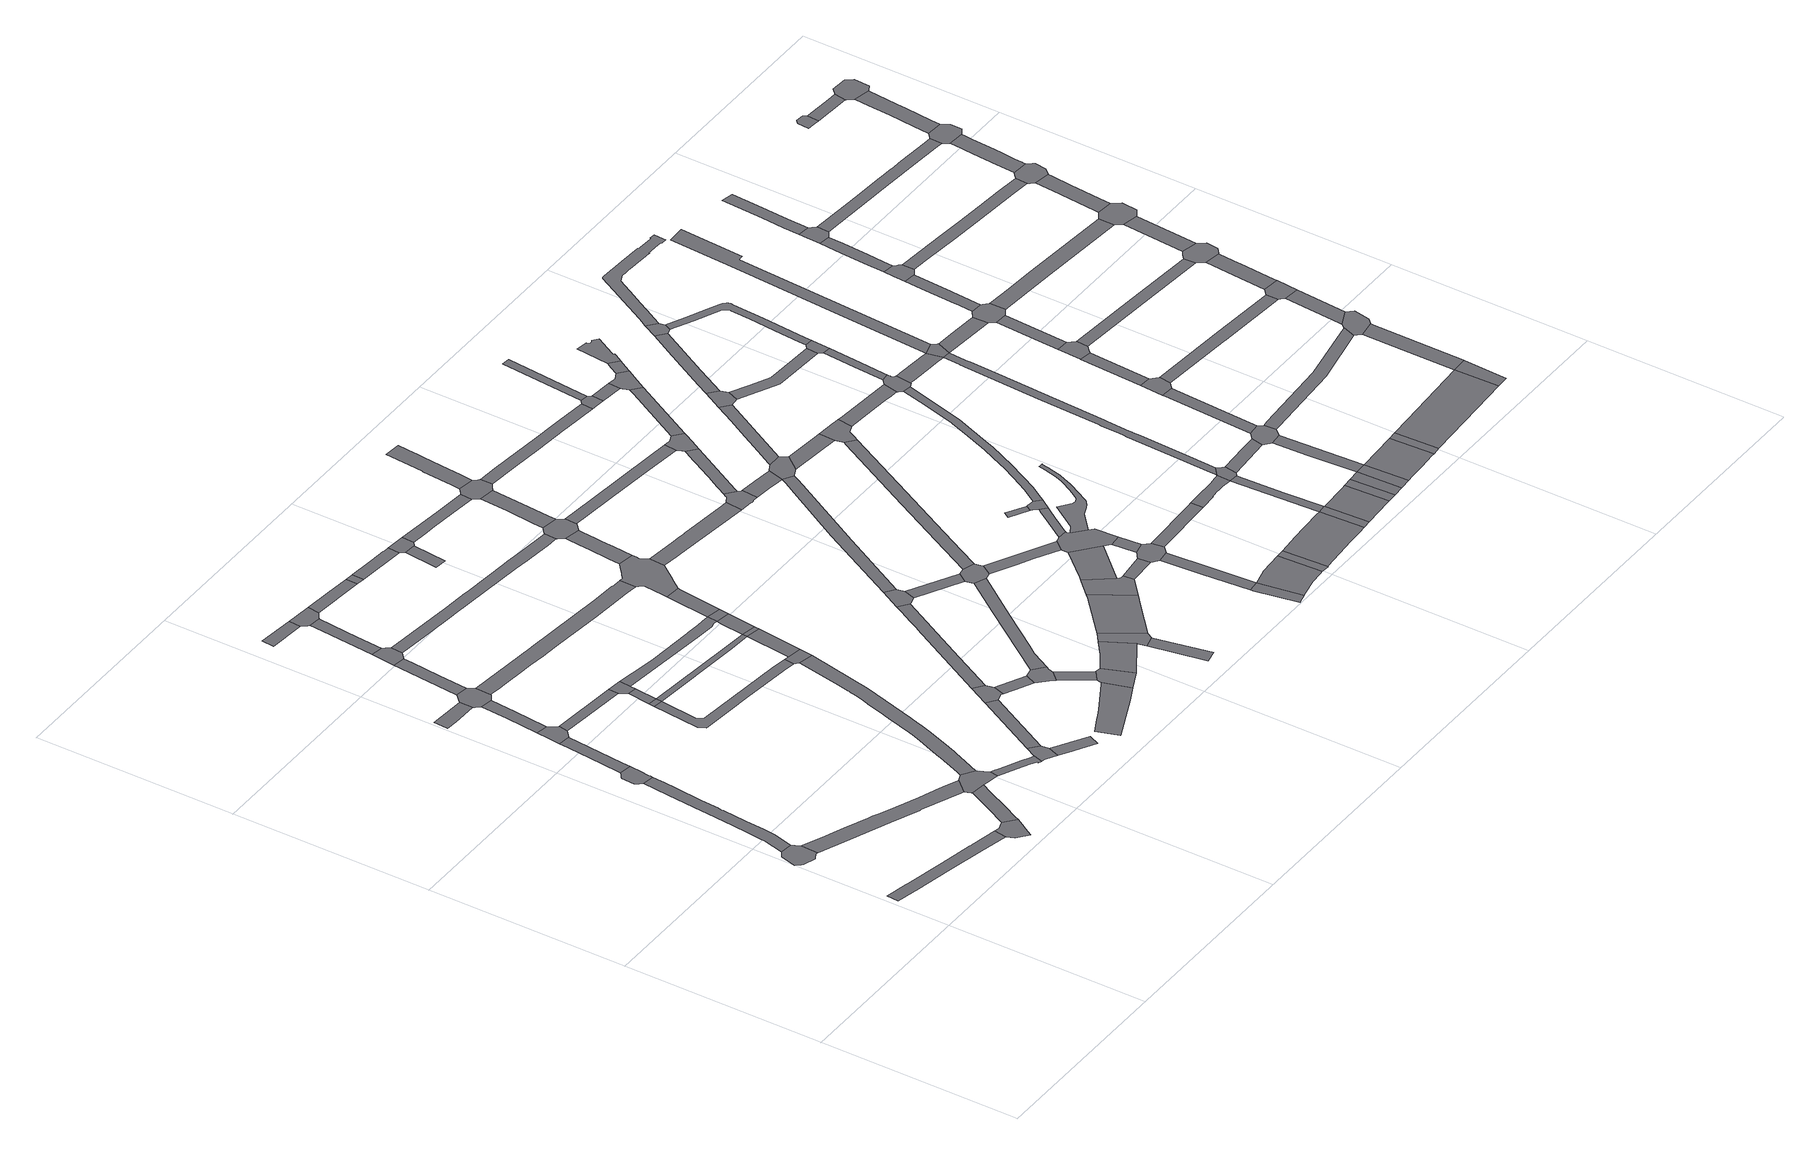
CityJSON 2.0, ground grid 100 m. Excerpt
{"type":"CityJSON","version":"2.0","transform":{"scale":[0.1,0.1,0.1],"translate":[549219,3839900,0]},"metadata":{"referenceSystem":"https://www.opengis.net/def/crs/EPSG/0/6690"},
"CityObjects":{
"road1":{"type":"Road","geometry":[{"type":"MultiSurface","lod":"1","boundaries":[[[0,1,2,3,4,5,6,7,8,9,10,11,12,13]]]}]},
"road2":{"type":"Road","attributes":{"RoadStructureAttribute.sectionType":"1"},"geometry":[{"type":"MultiSurface","lod":"1","boundaries":[[[14,15,16,17,18,19,20,21,22,23,24,25,26]]]}]},
"road3":{"type":"Road","attributes":{"RoadStructureAttribute.sectionType":"1"},"geometry":[{"type":"MultiSurface","lod":"1","boundaries":[[[27,28,29,30,31,32,33,34,35,36,0,13,37,38,39,40,41,42,43,44,45,46,47,48]]]}]},
"road4":{"type":"Road","geometry":[{"type":"MultiSurface","lod":"1","boundaries":[[[49,50,51,52,53,54,55,27,48,56,57,58,59]]]}]},
"road5":{"type":"Road","attributes":{"RoadStructureAttribute.sectionType":"1"},"geometry":[{"type":"MultiSurface","lod":"1","boundaries":[[[60,61,62,63,64,65,66,67,68,69,70,71,11,10,72,73,74,75,76,77,78]]]}]},
"road6":{"type":"Road","geometry":[{"type":"MultiSurface","lod":"1","boundaries":[[[79,80,81,82,26,25,83,84,85,86,87]]]}]},
"road7":{"type":"Road","attributes":{"RoadStructureAttribute.sectionType":"1"},"geometry":[{"type":"MultiSurface","lod":"1","boundaries":[[[88,89,90,49,59,91,92,93]]]}]},
"road8":{"type":"Road","geometry":[{"type":"MultiSurface","lod":"1","boundaries":[[[94,95,88,93,96,97,98]]]}]},
"road9":{"type":"Road","attributes":{"RoadStructureAttribute.sectionType":"1"},"geometry":[{"type":"MultiSurface","lod":"1","boundaries":[[[99,100,101,102,103]]]}]},
"road10":{"type":"Road","attributes":{"RoadStructureAttribute.sectionType":"1"},"geometry":[{"type":"MultiSurface","lod":"1","boundaries":[[[104,105,79,87,106,107,108,109]]]}]},
"road11":{"type":"Road","attributes":{"RoadStructureAttribute.sectionType":"1"},"geometry":[{"type":"MultiSurface","lod":"1","boundaries":[[[110,111,94,98,112,113,114]]]}]},
"road12":{"type":"Road","geometry":[{"type":"MultiSurface","lod":"1","boundaries":[[[115,116,117,103,102,118,119,110,114,120,121,122,123,124]]]}]},
"road13":{"type":"Road","geometry":[{"type":"MultiSurface","lod":"1","boundaries":[[[125,126,78,77,127,104,109,128,129,130,131,132,133]]]}]},
"road14":{"type":"Road","attributes":{"RoadStructureAttribute.sectionType":"1"},"geometry":[{"type":"MultiSurface","lod":"1","boundaries":[[[97,96,134,135,136]]]}]},
"road15":{"type":"Road","attributes":{"RoadStructureAttribute.sectionType":"1"},"geometry":[{"type":"MultiSurface","lod":"1","boundaries":[[[137,138,115,124,139,140,141]]]}]},
"road16":{"type":"Road","attributes":{"RoadStructureAttribute.sectionType":"1"},"geometry":[{"type":"MultiSurface","lod":"1","boundaries":[[[142,143,144,145,146,147,131,130,148,149,150,151,152,153,154,155]]]}]},
"road17":{"type":"Road","geometry":[{"type":"MultiSurface","lod":"1","boundaries":[[[156,157,158,159]]]}]},
"road18":{"type":"Road","geometry":[{"type":"MultiSurface","lod":"1","boundaries":[[[160,137,141,161,162,163,164,165,166,167]]]}]},
"road19":{"type":"Road","attributes":{"RoadStructureAttribute.sectionType":"1"},"geometry":[{"type":"MultiSurface","lod":"1","boundaries":[[[168,169,170,171]]]}]},
"road20":{"type":"Road","attributes":{"RoadStructureAttribute.sectionType":"1"},"geometry":[{"type":"MultiSurface","lod":"1","boundaries":[[[172,156,159,173]]]}]},
"road21":{"type":"Road","geometry":[{"type":"MultiSurface","lod":"1","boundaries":[[[136,135,172,173,174,175]]]}]},
"road22":{"type":"Road","attributes":{"RoadStructureAttribute.sectionType":"1"},"geometry":[{"type":"MultiSurface","lod":"1","boundaries":[[[176,177,160,167,178,179]]]}]},
"road23":{"type":"Road","geometry":[{"type":"MultiSurface","lod":"1","boundaries":[[[180,155,154,181,182,183,184]]]}]},
"road24":{"type":"Road","geometry":[{"type":"MultiSurface","lod":"1","boundaries":[[[171,170,185,186,176,179,187,188,189,190]]]}]},
"road25":{"type":"Road","attributes":{"RoadStructureAttribute.sectionType":"1"},"geometry":[{"type":"MultiSurface","lod":"1","boundaries":[[[191,192,193,194,195,196,197,198,199,200,201,202,203,204,205,206,207,208,209,210,125,133,211,212,213,214,215,216,217,218,219,220,221,222]]]}]},
"road26":{"type":"Road","attributes":{"RoadStructureAttribute.sectionType":"1"},"geometry":[{"type":"MultiSurface","lod":"1","boundaries":[[[157,223,224,225,226,227,228,229,230,231,232,158]]]}]},
"road27":{"type":"Road","geometry":[{"type":"MultiSurface","lod":"1","boundaries":[[[183,182,233,234,235]]]}]},
"road28":{"type":"Road","attributes":{"RoadStructureAttribute.sectionType":"1"},"geometry":[{"type":"MultiSurface","lod":"1","boundaries":[[[236,180,184,237]]]}]},
"road29":{"type":"Road","attributes":{"RoadStructureAttribute.sectionType":"1"},"geometry":[{"type":"MultiSurface","lod":"1","boundaries":[[[238,159,158,239,240,241]]]}]},
"road30":{"type":"Road","attributes":{"RoadStructureAttribute.sectionType":"1"},"geometry":[{"type":"MultiSurface","lod":"1","boundaries":[[[242,243,244,245,246,247,122,121,248,249,250,251,252,253,254,255,256,257,258,259,260,261,262]]]}]},
"road31":{"type":"Road","attributes":{"RoadStructureAttribute.sectionType":"1"},"geometry":[{"type":"MultiSurface","lod":"1","boundaries":[[[263,264,190,189,265,266]]]}]},
"road32":{"type":"Road","attributes":{"RoadStructureAttribute.sectionType":"1"},"geometry":[{"type":"MultiSurface","lod":"1","boundaries":[[[267,268,269,270,271,272,175,174,273,274,275,276,277,278]]]}]},
"road33":{"type":"Road","geometry":[{"type":"MultiSurface","lod":"1","boundaries":[[[279,236,237,280,281,282,283]]]}]},
"road34":{"type":"Road","geometry":[{"type":"MultiSurface","lod":"1","boundaries":[[[266,265,284,285]]]}]},
"road35":{"type":"Road","geometry":[{"type":"MultiSurface","lod":"1","boundaries":[[[229,228,286,191,222,287,288]]]}]},
"road36":{"type":"Road","attributes":{"RoadStructureAttribute.sectionType":"1"},"geometry":[{"type":"MultiSurface","lod":"1","boundaries":[[[289,290,291,292,293,294,295,296,297,298,299]]]}]},
"road37":{"type":"Road","attributes":{"RoadStructureAttribute.sectionType":"1"},"geometry":[{"type":"MultiSurface","lod":"1","boundaries":[[[300,301,302,303,304,305,306,164,163,307,308,309,310,311,312,313,314,315,316,317]]]}]},
"road38":{"type":"Road","attributes":{"RoadStructureAttribute.sectionType":"1"},"geometry":[{"type":"MultiSurface","lod":"1","boundaries":[[[240,318,288,287,319]]]}]},
"road39":{"type":"Road","attributes":{"RoadStructureAttribute.sectionType":"1"},"geometry":[{"type":"MultiSurface","lod":"1","boundaries":[[[282,281,320,321,322]]]}]},
"road40":{"type":"Road","geometry":[{"type":"MultiSurface","lod":"1","boundaries":[[[241,240,319,323]]]}]},
"road41":{"type":"Road","attributes":{"RoadStructureAttribute.sectionType":"1"},"geometry":[{"type":"MultiSurface","lod":"1","boundaries":[[[324,325,326,327,328,329,285,284,330,331]]]}]},
"road42":{"type":"Road","attributes":{"RoadStructureAttribute.sectionType":"1"},"geometry":[{"type":"MultiSurface","lod":"1","boundaries":[[[277,332,241,323,333]]]}]},
"road43":{"type":"Road","geometry":[{"type":"MultiSurface","lod":"1","boundaries":[[[334,322,321,335,336,337,338,339]]]}]},
"road44":{"type":"Road","geometry":[{"type":"MultiSurface","lod":"1","boundaries":[[[278,277,333,340,341]]]}]},
"road45":{"type":"Road","attributes":{"RoadStructureAttribute.sectionType":"1"},"geometry":[{"type":"MultiSurface","lod":"1","boundaries":[[[337,336,342,343,344]]]}]},
"road46":{"type":"Road","geometry":[{"type":"MultiSurface","lod":"1","boundaries":[[[345,346,347,348]]]}]},
"road47":{"type":"Road","attributes":{"RoadStructureAttribute.sectionType":"1"},"geometry":[{"type":"MultiSurface","lod":"1","boundaries":[[[349,350,351,278,341,352,353,354]]]}]},
"road48":{"type":"Road","geometry":[{"type":"MultiSurface","lod":"1","boundaries":[[[344,343,289,299,355,356]]]}]},
"road49":{"type":"Road","attributes":{"RoadStructureAttribute.sectionType":"1"},"geometry":[{"type":"MultiSurface","lod":"1","boundaries":[[[357,358,359,360,361,362,279,283,363,364]]]}]},
"road50":{"type":"Road","geometry":[{"type":"MultiSurface","lod":"1","boundaries":[[[331,330,345,348,365,366]]]}]},
"road51":{"type":"Road","geometry":[{"type":"MultiSurface","lod":"1","boundaries":[[[367,368,369,370,371,262,261,372,373,374,375,349,354,376,377,378,379,380,381,382,383,384,385]]]}]},
"road52":{"type":"Road","attributes":{"RoadStructureAttribute.sectionType":"1"},"geometry":[{"type":"MultiSurface","lod":"1","boundaries":[[[386,387,356,355,388]]]}]},
"road53":{"type":"Road","attributes":{"RoadStructureAttribute.sectionType":"1"},"geometry":[{"type":"MultiSurface","lod":"1","boundaries":[[[389,390,334,339,391,392,393,394,395]]]}]},
"road54":{"type":"Road","attributes":{"RoadStructureAttribute.sectionType":"1"},"geometry":[{"type":"MultiSurface","lod":"1","boundaries":[[[396,397,398,399,400]]]}]},
"road55":{"type":"Road","attributes":{"RoadStructureAttribute.sectionType":"1"},"geometry":[{"type":"MultiSurface","lod":"1","boundaries":[[[401,402,403,404,405,367,385,406,407,408,409,410]]]}]},
"road56":{"type":"Road","attributes":{"RoadStructureAttribute.sectionType":"1"},"geometry":[{"type":"MultiSurface","lod":"1","boundaries":[[[411,412,413,414,366,365,415,416,417,418,419]]]}]},
"road57":{"type":"Road","geometry":[{"type":"MultiSurface","lod":"1","boundaries":[[[420,386,388,421,397,396,422]]]}]},
"road58":{"type":"Road","geometry":[{"type":"MultiSurface","lod":"1","boundaries":[[[423,357,364,424,425,426,427]]]}]},
"road59":{"type":"Road","geometry":[{"type":"MultiSurface","lod":"1","boundaries":[[[428,429,430,317,316,431,432,401,410,433,434,435]]]}]},
"road60":{"type":"Road","attributes":{"RoadStructureAttribute.sectionType":"1"},"geometry":[{"type":"MultiSurface","lod":"1","boundaries":[[[426,425,436,437]]]}]},
"road61":{"type":"Road","attributes":{"RoadStructureAttribute.sectionType":"1"},"geometry":[{"type":"MultiSurface","lod":"1","boundaries":[[[438,439,440,420,422,441,442]]]}]},
"road62":{"type":"Road","attributes":{"RoadStructureAttribute.sectionType":"1"},"geometry":[{"type":"MultiSurface","lod":"1","boundaries":[[[443,444,445,428,435,446,447,448,449]]]}]},
"road63":{"type":"Road","attributes":{"RoadStructureAttribute.sectionType":"1"},"geometry":[{"type":"MultiSurface","lod":"1","boundaries":[[[450,451,452,453,454,455,380,379,456,457,458,459,460,461]]]}]},
"road64":{"type":"Road","geometry":[{"type":"MultiSurface","lod":"1","boundaries":[[[462,463,419,418,464,443,449,465,466,467,468,469,470]]]}]},
"road65":{"type":"Road","geometry":[{"type":"MultiSurface","lod":"1","boundaries":[[[471,437,436,389,395,472,473,474,475]]]}]},
"road66":{"type":"Road","geometry":[{"type":"MultiSurface","lod":"1","boundaries":[[[476,477,438,442,478,479,480,481,482]]]}]},
"road67":{"type":"Road","attributes":{"RoadStructureAttribute.sectionType":"1"},"geometry":[{"type":"MultiSurface","lod":"1","boundaries":[[[483,484,485,486,487,462,470,488,489,490,491,492,493,494]]]}]},
"road68":{"type":"Road","attributes":{"RoadStructureAttribute.sectionType":"1"},"geometry":[{"type":"MultiSurface","lod":"1","boundaries":[[[495,496,497,498,423,427,499,500,501,502]]]}]},
"road69":{"type":"Road","attributes":{"RoadStructureAttribute.sectionType":"1"},"geometry":[{"type":"MultiSurface","lod":"1","boundaries":[[[503,473,472,504,505,506,507]]]}]},
"road70":{"type":"Road","attributes":{"RoadStructureAttribute.sectionType":"1"},"geometry":[{"type":"MultiSurface","lod":"1","boundaries":[[[508,509,510,434,433,511,512,513,514,515,516,517]]]}]},
"road71":{"type":"Road","attributes":{"RoadStructureAttribute.sectionType":"1"},"geometry":[{"type":"MultiSurface","lod":"1","boundaries":[[[518,519,476,482,520]]]}]},
"road72":{"type":"Road","attributes":{"RoadStructureAttribute.sectionType":"1"},"geometry":[{"type":"MultiSurface","lod":"1","boundaries":[[[521,479,478,522]]]}]},
"road73":{"type":"Road","geometry":[{"type":"MultiSurface","lod":"1","boundaries":[[[523,524,525,461,460,526,527,528,529,530,531,532,533,534]]]}]},
"road74":{"type":"Road","geometry":[{"type":"MultiSurface","lod":"1","boundaries":[[[535,536,537,538,539,540]]]}]},
"road75":{"type":"Road","attributes":{"RoadStructureAttribute.sectionType":"1"},"geometry":[{"type":"MultiSurface","lod":"1","boundaries":[[[541,542,543,544,536,535]]]}]},
"road76":{"type":"Road","geometry":[{"type":"MultiSurface","lod":"1","boundaries":[[[545,507,506,518,520,546,547,548,549,550,551,552,553,554,555,556]]]}]},
"road77":{"type":"Road","attributes":{"function":"2","RoadStructureAttribute.sectionType":"1"},"geometry":[{"type":"MultiSurface","lod":"1","boundaries":[[[557,558,535,540,559,560,561,562,563]]]}]},
"road78":{"type":"Road","geometry":[{"type":"MultiSurface","lod":"1","boundaries":[[[564,565,566,567,521,522,543,542,568,569]]]}]},
"road79":{"type":"Road","attributes":{"RoadStructureAttribute.sectionType":"1"},"geometry":[{"type":"MultiSurface","lod":"1","boundaries":[[[570,571,531,530,572,573,574,575,576,495,577]]]}]},
"road80":{"type":"Road","attributes":{"RoadStructureAttribute.sectionType":"1"},"geometry":[{"type":"MultiSurface","lod":"1","boundaries":[[[578,579,580,581,582,583,584,468,467,585,586,587,588,589,590,591]]]}]},
"road81":{"type":"Road","attributes":{"RoadStructureAttribute.sectionType":"1"},"geometry":[{"type":"MultiSurface","lod":"1","boundaries":[[[547,546,565,564]]]}]},
"road82":{"type":"Road","attributes":{"RoadStructureAttribute.sectionType":"1"},"geometry":[{"type":"MultiSurface","lod":"1","boundaries":[[[592,593,594,595,596,597,598,599,523,534,600,601,602]]]}]},
"road83":{"type":"Road","attributes":{"RoadStructureAttribute.sectionType":"1"},"geometry":[{"type":"MultiSurface","lod":"1","boundaries":[[[603,604,605,606,471,475,607,608,609,610]]]}]},
"road84":{"type":"Road","attributes":{"RoadStructureAttribute.sectionType":"1"},"geometry":[{"type":"MultiSurface","lod":"1","boundaries":[[[611,612,613,614,545,556,615,616,617,618,619,620]]]}]},
"road85":{"type":"Road","geometry":[{"type":"MultiSurface","lod":"1","boundaries":[[[621,622,623,624,625]]]}]},
"road86":{"type":"Road","geometry":[{"type":"MultiSurface","lod":"1","boundaries":[[[626,557,563,627,628]]]}]},
"road87":{"type":"Road","geometry":[{"type":"MultiSurface","lod":"1","boundaries":[[[629,630,577,495,502,631,632,633,634,635,636]]]}]},
"road88":{"type":"Road","geometry":[{"type":"MultiSurface","lod":"1","boundaries":[[[637,638,625,624,639,640,611,620,641,642]]]}]},
"road89":{"type":"Road","geometry":[{"type":"MultiSurface","lod":"1","boundaries":[[[643,644,645,646,647,517,516,648,649,592,602,650,651,652]]]}]},
"road90":{"type":"Road","attributes":{"RoadStructureAttribute.sectionType":"1"},"geometry":[{"type":"MultiSurface","lod":"1","boundaries":[[[653,654,569,568,655]]]}]},
"road91":{"type":"Road","attributes":{"RoadStructureAttribute.sectionType":"1"},"geometry":[{"type":"MultiSurface","lod":"1","boundaries":[[[656,657,658,659,660,661,662,663,664,665,666,667,668,669,670,671,672,673,674,675,676,677,678,679,680,681,682,683,684,550,549]]]}]},
"road92":{"type":"Road","attributes":{"RoadStructureAttribute.sectionType":"1"},"geometry":[{"type":"MultiSurface","lod":"1","boundaries":[[[685,633,632,686,687,688]]]}]},
"road93":{"type":"Road","attributes":{"function":"2","RoadStructureAttribute.sectionType":"1"},"geometry":[{"type":"MultiSurface","lod":"1","boundaries":[[[689,690,691,692,693,694,695,626,628,696,697,698,699,700,701]]]}]},
"road94":{"type":"Road","attributes":{"RoadStructureAttribute.sectionType":"1"},"geometry":[{"type":"MultiSurface","lod":"1","boundaries":[[[702,703,704,705,706,629,636,707]]]}]},
"road95":{"type":"Road","geometry":[{"type":"MultiSurface","lod":"1","boundaries":[[[708,591,590,709,710,711,712]]]}]},
"road96":{"type":"Road","attributes":{"RoadStructureAttribute.sectionType":"1"},"geometry":[{"type":"MultiSurface","lod":"1","boundaries":[[[713,714,715,643,652,716]]]}]},
"road97":{"type":"Road","attributes":{"RoadStructureAttribute.sectionType":"1"},"geometry":[{"type":"MultiSurface","lod":"1","boundaries":[[[711,710,717,718]]]}]},
"road98":{"type":"Road","geometry":[{"type":"MultiSurface","lod":"1","boundaries":[[[719,720,688,687,721,603,610,722,723,724,725,726,727,728,729]]]}]},
"road99":{"type":"Road","attributes":{"RoadStructureAttribute.sectionType":"1"},"geometry":[{"type":"MultiSurface","lod":"1","boundaries":[[[730,708,712,731]]]}]},
"road100":{"type":"Road","geometry":[{"type":"MultiSurface","lod":"1","boundaries":[[[732,689,701,733,734]]]}]},
"road101":{"type":"Road","attributes":{"RoadStructureAttribute.sectionType":"6"},"geometry":[{"type":"MultiSurface","lod":"1","boundaries":[[[735,736,737,738,739,740,741,653,655,742,743,744,745,746,747,748]]]}]},
"road102":{"type":"Road","attributes":{"RoadStructureAttribute.sectionType":"1"},"geometry":[{"type":"MultiSurface","lod":"1","boundaries":[[[749,750,751,752,753,754,755,756,757,758,759,760,642,641,761,762,763,764,765,766,767,768,769,770,771,772,773,774]]]}]},
"road103":{"type":"Road","geometry":[{"type":"MultiSurface","lod":"1","boundaries":[[[775,702,707,776,777,778,779,780,781,782]]]}]},
"road104":{"type":"Road","geometry":[{"type":"MultiSurface","lod":"1","boundaries":[[[783,784,718,717,785,786,713,716,787,788,789]]]}]},
"road105":{"type":"Road","attributes":{"RoadStructureAttribute.sectionType":"1"},"geometry":[{"type":"MultiSurface","lod":"1","boundaries":[[[748,790,689,732,791,792]]]}]},
"road106":{"type":"Road","attributes":{"function":"2","RoadStructureAttribute.sectionType":"1"},"geometry":[{"type":"MultiSurface","lod":"1","boundaries":[[[793,794,734,733,795,796,797,798]]]}]},
"road107":{"type":"Road","attributes":{"RoadStructureAttribute.sectionType":"1"},"geometry":[{"type":"MultiSurface","lod":"1","boundaries":[[[799,800,783,789,801,802]]]}]},
"road108":{"type":"Road","geometry":[{"type":"MultiSurface","lod":"1","boundaries":[[[803,804,735,748,792,805,806]]]}]},
"road109":{"type":"Road","attributes":{"RoadStructureAttribute.sectionType":"1"},"geometry":[{"type":"MultiSurface","lod":"1","boundaries":[[[807,729,728,808,809,810,811,812]]]}]},
"road110":{"type":"Road","geometry":[{"type":"MultiSurface","lod":"1","boundaries":[[[813,793,798,814]]]}]},
"road111":{"type":"Road","geometry":[{"type":"MultiSurface","lod":"1","boundaries":[[[815,799,802,816,817,818,819,820,821,822,823,824,825,826,827,828,829,830,831,832]]]}]},
"road112":{"type":"Road","attributes":{"RoadStructureAttribute.sectionType":"1"},"geometry":[{"type":"MultiSurface","lod":"1","boundaries":[[[833,834,835,775,782,836,837,838]]]}]},
"road113":{"type":"Road","attributes":{"function":"2","RoadStructureAttribute.sectionType":"1"},"geometry":[{"type":"MultiSurface","lod":"1","boundaries":[[[839,813,814,840]]]}]},
"road114":{"type":"Road","attributes":{"RoadStructureAttribute.sectionType":"1"},"geometry":[{"type":"MultiSurface","lod":"1","boundaries":[[[841,842,843,844,779,778,845,846,847]]]}]},
"road115":{"type":"Road","attributes":{"RoadStructureAttribute.sectionType":"1"},"geometry":[{"type":"MultiSurface","lod":"1","boundaries":[[[848,849,806,805,850]]]}]},
"road116":{"type":"Road","geometry":[{"type":"MultiSurface","lod":"1","boundaries":[[[851,839,840,852]]]}]},
"road117":{"type":"Road","geometry":[{"type":"MultiSurface","lod":"1","boundaries":[[[853,854,855,856,857,858,859,860,861,812,811,862,863,864,749,774,865,866,867]]]}]},
"road118":{"type":"Road","attributes":{"RoadStructureAttribute.sectionType":"1"},"geometry":[{"type":"MultiSurface","lod":"1","boundaries":[[[868,869,870,871,872,873,874,875,876,877,878,879,735,804,880,881,882,883,884,885,886,887,888,889,890,891,892,893]]]}]},
"road119":{"type":"Road","attributes":{"RoadStructureAttribute.sectionType":"1"},"geometry":[{"type":"MultiSurface","lod":"1","boundaries":[[[894,895,896,839,851]]]}]},
"road120":{"type":"Road","attributes":{"function":"2","RoadStructureAttribute.sectionType":"1"},"geometry":[{"type":"MultiSurface","lod":"1","boundaries":[[[897,851,852,898,899,900,901]]]}]},
"road121":{"type":"Road","geometry":[{"type":"MultiSurface","lod":"1","boundaries":[[[902,833,838,903,904,905,906,907]]]}]},
"road122":{"type":"Road","attributes":{"RoadStructureAttribute.sectionType":"1"},"geometry":[{"type":"MultiSurface","lod":"1","boundaries":[[[908,909,860,859,910,911,912,913]]]}]},
"road123":{"type":"Road","geometry":[{"type":"MultiSurface","lod":"1","boundaries":[[[914,915,916,848,850,895,894,917,918]]]}]},
"road124":{"type":"Road","attributes":{"RoadStructureAttribute.sectionType":"1"},"geometry":[{"type":"MultiSurface","lod":"1","boundaries":[[[919,920,921,922,867,866,923,924,925,926,927,928,929,868,930]]]}]},
"road125":{"type":"Road","geometry":[{"type":"MultiSurface","lod":"1","boundaries":[[[931,847,846,908,913,932]]]}]},
"road126":{"type":"Road","attributes":{"RoadStructureAttribute.sectionType":"1"},"geometry":[{"type":"MultiSurface","lod":"1","boundaries":[[[933,934,935,936,937,938,939,940,941,942,943,944,945,905,904,946,947,948,949,950,951,952,953,931,932]]]}]},
"road127":{"type":"Road","attributes":{"RoadStructureAttribute.sectionType":"1"},"geometry":[{"type":"MultiSurface","lod":"1","boundaries":[[[954,955,915,914,956]]]}]},
"road128":{"type":"Road","geometry":[{"type":"MultiSurface","lod":"1","boundaries":[[[957,897,901,958]]]}]},
"road129":{"type":"Road","geometry":[{"type":"MultiSurface","lod":"1","boundaries":[[[959,960,961,930,868,893,962]]]}]},
"road130":{"type":"Road","geometry":[{"type":"MultiSurface","lod":"1","boundaries":[[[963,954,956,964,965,966,967,968,969]]]}]},
"road131":{"type":"Road","attributes":{"RoadStructureAttribute.sectionType":"1"},"geometry":[{"type":"MultiSurface","lod":"1","boundaries":[[[970,971,963,969,972,973]]]}]},
"road132":{"type":"Road","attributes":{"RoadStructureAttribute.sectionType":"1"},"geometry":[{"type":"MultiSurface","lod":"1","boundaries":[[[974,975,976,977,978,979,980,981,982,983,984,985,986,902,907,987,988,989,990,991,992,993,994,995,996,997,998,999,1000,1001,1002,1003,1004,1005,1006,1007,1008,1009,1010]]]}]},
"road133":{"type":"Road","attributes":{"RoadStructureAttribute.sectionType":"1"},"geometry":[{"type":"MultiSurface","lod":"1","boundaries":[[[1011,1012,962,893,1013,1014,1015]]]}]},
"road134":{"type":"Road","geometry":[{"type":"MultiSurface","lod":"1","boundaries":[[[1016,1017,970,973,1018,1019,1020,1021,1022]]]}]},
"road135":{"type":"Road","attributes":{"function":"2","RoadStructureAttribute.sectionType":"1"},"geometry":[{"type":"MultiSurface","lod":"1","boundaries":[[[1023,1024,957,958,1025,1026]]]}]},
"road136":{"type":"Road","attributes":{"RoadStructureAttribute.sectionType":"1"},"geometry":[{"type":"MultiSurface","lod":"1","boundaries":[[[1027,1028,1016,1022,1029]]]}]},
"road137":{"type":"Road","attributes":{"RoadStructureAttribute.sectionType":"1"},"geometry":[{"type":"MultiSurface","lod":"1","boundaries":[[[1030,1031,1032,1033,1034,1035,1036,1037,1038,930,961]]]}]},
"road138":{"type":"Road","attributes":{"RoadStructureAttribute.sectionType":"1"},"geometry":[{"type":"MultiSurface","lod":"1","boundaries":[[[1039,1040,1041,918,917,1042,1043,1044,1045]]]}]},
"road139":{"type":"Road","geometry":[{"type":"MultiSurface","lod":"1","boundaries":[[[1046,1047,1048,1015,1014,1049,1027,1029,1050,1051,1052,1053,1054]]]}]},
"road140":{"type":"Road","attributes":{"RoadStructureAttribute.sectionType":"1"},"geometry":[{"type":"MultiSurface","lod":"1","boundaries":[[[1055,1056,1057,1058,1046,1054,1059,1060]]]}]},
"road141":{"type":"Road","attributes":{"RoadStructureAttribute.sectionType":"1"},"geometry":[{"type":"MultiSurface","lod":"1","boundaries":[[[1061,968,967,1062,1063,1064,1065]]]}]},
"road142":{"type":"Road","geometry":[{"type":"MultiSurface","lod":"1","boundaries":[[[1066,1067,1068,1069,1055,1060,1070,1071,1072,1073,1074,1075,1076]]]}]},
"road143":{"type":"Road","geometry":[{"type":"MultiSurface","lod":"1","boundaries":[[[1077,1023,1026,1078]]]}]},
"road144":{"type":"Road","attributes":{"RoadStructureAttribute.sectionType":"1"},"geometry":[{"type":"MultiSurface","lod":"1","boundaries":[[[1079,1080,1081,1082,1066,1076,1083,1084,1085,1086]]]}]},
"road145":{"type":"Road","attributes":{"RoadStructureAttribute.sectionType":"1"},"geometry":[{"type":"MultiSurface","lod":"1","boundaries":[[[1087,1021,1020,1088,1089,1090]]]}]},
"road146":{"type":"Road","attributes":{"RoadStructureAttribute.sectionType":"1"},"geometry":[{"type":"MultiSurface","lod":"1","boundaries":[[[1091,1092,1093,1094,1023,1077]]]}]},
"road147":{"type":"Road","geometry":[{"type":"MultiSurface","lod":"1","boundaries":[[[1095,1096,1079,1086,1097,1098,1099,1100,1101,1102,1103]]]}]},
"road148":{"type":"Road","geometry":[{"type":"MultiSurface","lod":"1","boundaries":[[[1104,1105,1039,1045,1106,1093,1092,1107,1108]]]}]},
"road149":{"type":"Road","attributes":{"RoadStructureAttribute.sectionType":"1"},"geometry":[{"type":"MultiSurface","lod":"1","boundaries":[[[1109,1110,1111,1112,1095,1103,1113,1114,1115,1116]]]}]},
"road150":{"type":"Road","attributes":{"RoadStructureAttribute.sectionType":"1"},"geometry":[{"type":"MultiSurface","lod":"1","boundaries":[[[1117,1118,1119,1052,1051,1120,1121,1122]]]}]},
"road151":{"type":"Road","attributes":{"RoadStructureAttribute.sectionType":"1"},"geometry":[{"type":"MultiSurface","lod":"1","boundaries":[[[1123,1124,1105,1104,1125]]]}]},
"road152":{"type":"Road","geometry":[{"type":"MultiSurface","lod":"1","boundaries":[[[1126,1065,1064,1127,1128,1123,1125,1129]]]}]},
"road153":{"type":"Road","attributes":{"RoadStructureAttribute.sectionType":"1"},"geometry":[{"type":"MultiSurface","lod":"1","boundaries":[[[1130,1131,1132,1133,1134,1135,1073,1072,1136,1137,1138,1139,1140,1141]]]}]},
"road154":{"type":"Road","attributes":{"RoadStructureAttribute.sectionType":"1"},"geometry":[{"type":"MultiSurface","lod":"1","boundaries":[[[1142,1143,1126,1129,1144,1145,1146,1147]]]}]},
"road155":{"type":"Road","geometry":[{"type":"MultiSurface","lod":"1","boundaries":[[[1148,1149,1150,1090,1089,1142,1147,1151,1152,1153,1154,1155]]]}]},
"road156":{"type":"Road","attributes":{"RoadStructureAttribute.sectionType":"1"},"geometry":[{"type":"MultiSurface","lod":"1","boundaries":[[[1156,1157,1158,1159,1160,1161,1162,1163,1164,1165,1166,1100,1099,1167,1168,1169,1170,1171,1172,1173,1174,1175,1176]]]}]},
"road157":{"type":"Road","attributes":{"RoadStructureAttribute.sectionType":"1"},"geometry":[{"type":"MultiSurface","lod":"1","boundaries":[[[1177,1178,1179,1148,1155,1180]]]}]},
"road158":{"type":"Road","geometry":[{"type":"MultiSurface","lod":"1","boundaries":[[[1181,1122,1121,1177,1180,1182,1183,1184,1185]]]}]},
"road159":{"type":"Road","attributes":{"RoadStructureAttribute.sectionType":"1"},"geometry":[{"type":"MultiSurface","lod":"1","boundaries":[[[1186,1187,1188,1189,1181,1185,1190,1191,1192,1193]]]}]},
"road160":{"type":"Road","geometry":[{"type":"MultiSurface","lod":"1","boundaries":[[[1194,1195,1141,1140,1196,1186,1193,1197,1198,1199,1200,1201]]]}]},
"road161":{"type":"Road","attributes":{"RoadStructureAttribute.sectionType":"1"},"geometry":[{"type":"MultiSurface","lod":"1","boundaries":[[[1202,1203,1204,1205,1206,1207,1194,1201,1208,1209,1210,1211,1212,1213,1214,1215,1216]]]}]},
"road162":{"type":"Road","geometry":[{"type":"MultiSurface","lod":"1","boundaries":[[[1217,1218,1219,1220,1221,1222,1223]]]}]},
"road163":{"type":"Road","geometry":[{"type":"MultiSurface","lod":"1","boundaries":[[[1224,1225,1176,1175,1226,1202,1216,1227,1228,1229,1230,1231,1232]]]}]},
"road164":{"type":"Road","attributes":{"RoadStructureAttribute.sectionType":"1"},"geometry":[{"type":"MultiSurface","lod":"1","boundaries":[[[1233,1234,1235,1222,1221,1236,1237,1238]]]}]},
"road165":{"type":"Road","attributes":{"RoadStructureAttribute.sectionType":"1"},"geometry":[{"type":"MultiSurface","lod":"1","boundaries":[[[1239,1240,1241,1242,1243,1224,1232,1244,1245,1246,1247,1248]]]}]},
"road166":{"type":"Road","geometry":[{"type":"MultiSurface","lod":"1","boundaries":[[[1249,1238,1237,1250,1239,1248,1251,1252,1253]]]}]}
},
"vertices":[
[55,888,0],[45,881,0],[26,867,0],[5,787,0],[11,781,0],[22,767,0],[30,759,0],[89,739,0],[99,744,0],[127,758,0],[133,755,0],[135,841,0],[123,864,0],[115,880,0],
[554,231,0],[529,236,0],[528,236,0],[363,270,0],[161,311,0],[150,313,0],[37,337,0],[31,278,0],[151,252,0],[328,215,0],[525,174,0],[667,144,0],[676,206,0],
[143,1648,0],[130,1516,0],[116,1374,0],[106,1258,0],[106,1252,0],[98,1165,0],[90,1081,0],[82,1009,0],[81,990,0],[68,938,0],[140,975,0],[142,988,0],[147,1037,0],[156,1140,0],[167,1259,0],[167,1268,0],[169,1286,0],[178,1382,0],[190,1511,0],[191,1516,0],[196,1579,0],[202,1640,0],
[155,1772,0],[144,1763,0],[130,1753,0],[121,1746,0],[119,1682,0],[125,1673,0],[132,1663,0],[203,1654,0],[204,1664,0],[208,1705,0],[214,1764,0],
[819,563,0],[807,568,0],[703,609,0],[592,654,0],[544,674,0],[509,689,0],[482,700,0],[461,708,0],[343,756,0],[292,777,0],[236,799,0],[146,836,0],[290,692,0],[485,612,0],[627,554,0],[634,552,0],[830,473,0],[839,469,0],[896,532,0],
[743,214,0],[737,212,0],[720,206,0],[704,200,0],[683,106,0],[736,61,0],[751,86,0],[779,133,0],[800,167,0],
[185,2104,0],[181,2056,0],[164,1872,0],[217,1805,0],[240,2051,0],[244,2096,0],
[197,2227,0],[190,2159,0],[280,2128,0],[289,2175,0],[256,2216,0],
[22,2638,0],[18,2565,0],[76,2561,0],[200,2558,0],[200,2623,0],
[853,432,0],[796,317,0],[809,187,0],[848,264,0],[904,379,0],[927,426,0],
[226,2529,0],[214,2391,0],[257,2227,0],[274,2392,0],[287,2519,0],
[239,2663,0],[230,2653,0],[207,2630,0],[208,2549,0],[218,2538,0],[297,2526,0],[319,2541,0],[323,2621,0],[309,2643,0],[302,2654,0],
[932,549,0],[927,546,0],[851,436,0],[947,423,0],[1010,413,0],[1016,411,0],[1021,453,0],[995,504,0],[993,509,0],
[420,2114,0],[625,2091,0],[628,2142,0],
[272,3003,0],[269,2969,0],[315,2806,0],[329,2953,0],[333,2995,0],
[1204,364,0],[1162,385,0],[1107,411,0],[1059,435,0],[1044,442,0],[1031,448,0],[1040,399,0],[1100,370,0],[1162,339,0],[1186,326,0],[1192,323,0],[1186,316,0],[1204,311,0],[1218,358,0],
[635,1940,0],[632,1913,0],[678,1905,0],[680,1933,0],
[284,3124,0],[343,3004,0],[354,3013,0],[364,3022,0],[369,3082,0],[361,3093,0],[354,3102,0],[344,3115,0],
[109,3570,0],[104,3510,0],[285,3492,0],[289,3551,0],
[648,2054,0],[693,2046,0],
[696,2076,0],[702,2134,0],
[316,3460,0],[309,3391,0],[356,3249,0],[376,3455,0],
[1247,411,0],[1224,307,0],[1278,276,0],[1300,333,0],[1293,374,0],
[301,3476,0],[307,3469,0],[386,3463,0],[397,3470,0],[410,3480,0],[420,3538,0],
[1231,1561,0],[1191,1351,0],[1176,1278,0],[1175,1271,0],[1174,1269,0],[1167,1235,0],[1154,1187,0],[1140,1145,0],[1123,1084,0],[1106,1026,0],[1086,957,0],[1068,897,0],[1062,875,0],[1044,828,0],[1025,776,0],[1009,735,0],[993,694,0],[989,684,0],[971,640,0],[942,571,0],[1027,587,0],[1054,650,0],[1059,661,0],[1087,737,0],[1123,832,0],[1133,861,0],[1140,886,0],[1148,913,0],[1156,937,0],[1160,950,0],[1237,1218,0],[1306,1547,0],
[606,1675,0],[624,1641,0],[787,1625,0],[902,1614,0],[1150,1587,0],[1213,1579,0],[1218,1628,0],[1151,1638,0],[679,1687,0],[656,1714,0],
[1321,250,0],[1441,179,0],[1466,234,0],
[1424,742,0],[1471,705,0],
[1147,1889,0],[1147,1862,0],[1267,1852,0],[1270,1876,0],
[1304,2527,0],[1255,2531,0],[1251,2532,0],[1140,2540,0],[702,2583,0],[697,2583,0],[321,2543,0],[369,2537,0],[440,2530,0],[506,2523,0],[591,2515,0],[676,2506,0],[752,2499,0],[843,2490,0],[933,2481,0],[1033,2471,0],[1141,2461,0],[1234,2453,0],[1249,2452,0],[1306,2446,0],[1306,2527,0],
[565,3523,0],[564,3523,0],[672,3454,0],[676,3512,0],
[1257,2073,0],[1222,2074,0],[1155,2080,0],[1145,2080,0],[916,2100,0],[781,2119,0],[1146,2026,0],[1242,2017,0],[1253,2020,0],[1268,2023,0],[1287,2019,0],[1292,2069,0],
[1480,847,0],[1510,717,0],[1519,712,0],[1538,769,0],[1528,810,0],
[716,3449,0],[716,3508,0],
[1231,1563,0],[1313,1611,0],[1240,1624,0],
[1816,404,0],[1806,398,0],[1711,344,0],[1650,309,0],[1609,289,0],[1597,283,0],[1583,276,0],[1507,237,0],[1544,129,0],[1776,232,0],[1859,272,0],
[1251,2995,0],[1158,3005,0],[1136,3006,0],[896,3029,0],[886,3030,0],[866,3032,0],[732,3044,0],[524,3006,0],[712,2987,0],[717,2987,0],[1136,2945,0],[1170,2941,0],[1213,2937,0],[1292,2928,0],[1351,2922,0],[1398,2918,0],[1408,2917,0],[1411,2979,0],
[1243,1646,0],[1340,1839,0],
[1570,686,0],[1658,643,0],[1681,697,0],
[1343,1863,0],
[932,3486,0],[930,3487,0],[929,3487,0],[841,3496,0],[839,3496,0],[721,3508,0],[958,3425,0],[961,3484,0],
[1283,1990,0],[1360,2006,0],
[1726,707,0],[1718,585,0],[1725,576,0],[1768,620,0],[1773,645,0],[1782,662,0],
[1362,2020,0],[1366,2056,0],
[1746,545,0],[1823,432,0],[1871,469,0],
[975,3404,0],[958,3236,0],[1017,3230,0],[1034,3398,0],
[1318,2293,0],[1312,2238,0],[1296,2097,0],[1387,2239,0],[1392,2273,0],[1394,2287,0],
[1955,318,0],[1900,464,0],
[1794,1433,0],[1774,1396,0],[1738,1327,0],[1714,1283,0],[1711,1276,0],[1710,1274,0],[1661,1058,0],[1842,1396,0],
[1054,3415,0],[1058,3474,0],
[1406,2593,0],[1385,2576,0],[1356,2551,0],[1346,2543,0],[1326,2526,0],[1326,2425,0],[1331,2419,0],[1331,2414,0],[1320,2316,0],[1398,2293,0],[1428,2331,0],[1438,2343,0],[1500,2426,0],[1506,2505,0],[1500,2515,0],[1483,2542,0],[1485,2560,0],[1485,2561,0],[1487,2583,0],
[2055,576,0],[1982,518,0],[2134,431,0],
[2114,1247,0],[1988,1073,0],[1834,756,0],[1836,759,0],[1869,805,0],[2006,995,0],[2172,1224,0],
[2202,398,0],[2143,383,0],[2165,262,0],[2194,106,0],[2258,120,0],
[1432,2885,0],[1430,2863,0],[1423,2777,0],[1421,2752,0],[1411,2652,0],[1495,2685,0],[1500,2745,0],[1504,2785,0],[1510,2855,0],[1512,2872,0],
[1330,3446,0],[1301,3448,0],[1178,3462,0],[1131,3467,0],[1132,3407,0],[1199,3401,0],[1365,3385,0],[1449,3376,0],[1454,3434,0],
[2102,613,0],[2135,426,0],[2218,430,0],
[1851,1538,0],[1847,1397,0],[1887,1408,0],[1907,1465,0],[1897,1502,0],
[1443,3008,0],[1441,3006,0],[1414,2982,0],[1411,2916,0],[1416,2909,0],[1544,2903,0],[1550,2964,0],[1524,2996,0],
[2106,1289,0],[2139,1338,0],
[2310,803,0],[2292,785,0],[2121,628,0],[2367,562,0],[2425,613,0],
[1473,3344,0],[1461,3201,0],[1448,3062,0],[1525,2999,0],[1528,3036,0],[1537,3147,0],[1553,3335,0],
[1988,2455,0],[1739,2480,0],[1736,2480,0],[1702,2484,0],[1668,2487,0],[1507,2505,0],[1586,2417,0],[1650,2410,0],[1695,2404,0],[1731,2400,0],[2015,2368,0],[2022,2451,0],
[1484,3460,0],[1462,3441,0],[1456,3368,0],[1575,3352,0],[1584,3359,0],[1587,3362,0],[1587,3422,0],[1582,3428,0],[1564,3448,0],
[2174,1342,0],[2209,1231,0],[2240,1283,0],[2239,1287,0],[2231,1324,0],
[2385,879,0],[2376,871,0],[2513,691,0],[2509,744,0],[2494,743,0],[2490,746,0],[2479,757,0],
[1521,3857,0],[1512,3763,0],[1503,3664,0],[1502,3656,0],[1488,3502,0],[1570,3514,0],[1576,3577,0],[1580,3624,0],[1588,3717,0],[1592,3755,0],[1592,3762,0],[1600,3848,0],
[2293,2341,0],[2278,2315,0],[2240,2247,0],[2068,1945,0],[2088,1854,0],[2308,2248,0],[2328,2287,0],[2342,2313,0],
[2246,1280,0],[2332,1167,0],[2398,1133,0],[2520,1067,0],[2561,1116,0],
[2121,2907,0],[1932,2925,0],[1731,2946,0],[1545,2904,0],[1608,2897,0],[1795,2879,0],[1796,2879,0],[2038,2854,0],[2220,2836,0],[2224,2897,0],
[2522,1032,0],[2399,894,0],[2641,932,0],
[2647,759,0],[2653,699,0],
[2068,2493,0],[2059,2478,0],[2056,2472,0],[2077,2361,0],[2084,2360,0],[2093,2359,0],[2098,2364,0],[2127,2361,0],[2132,2440,0],[2128,2440,0],[2122,2447,0],[2115,2455,0],
[2777,238,0],[2719,232,0],[2720,220,0],[2761,7,0],[2765,8,0],[2811,19,0],
[2764,451,0],[2747,679,0],[2687,672,0],[2702,466,0],
[2590,1123,0],[2672,908,0],[2731,914,0],[2723,1030,0],[2703,1049,0],[2642,1100,0],[2638,1105,0],[2636,1110,0],[2635,1116,0],[2635,1119,0],[2636,1121,0],[2637,1122,0],
[2987,268,0],[2865,259,0],[2828,23,0],[2913,42,0],[2915,42,0],[2979,46,0],[2999,48,0],
[2739,800,0],[2679,787,0],[2670,779,0],[2660,770,0],[2777,710,0],[2768,771,0],
[2307,2421,0],[2219,2431,0],[2222,2351,0],[2265,2345,0],[2276,2344,0],[2280,2343,0],[2291,2342,0],[2313,2421,0],
[2126,3370,0],[2085,3374,0],[2084,3374,0],[1958,3386,0],[1842,3397,0],[1687,3412,0],[1590,3421,0],[1596,3361,0],[1749,3347,0],[1905,3332,0],[2080,3315,0],[2091,3314,0],[2273,3296,0],[2277,3355,0],
[2233,2797,0],[2222,2776,0],[2221,2775,0],[2161,2665,0],[2117,2583,0],[2116,2582,0],[2113,2576,0],[2091,2536,0],[2125,2474,0],[2181,2577,0],[2281,2759,0],
[2658,2265,0],[2651,2251,0],[2422,1817,0],[2283,1552,0],[2282,1421,0],[2384,1616,0],[2505,1848,0],[2705,2229,0],
[2711,1305,0],[2696,1284,0],[2667,1240,0],[2653,1219,0],[2641,1129,0],[2643,1132,0],[2666,1167,0],[2701,1218,0],[2728,1259,0],[2740,1277,0],
[2610,1415,0],[2601,1400,0],[2592,1385,0],[2685,1332,0],[2701,1361,0],
[3029,271,0],[3040,46,0],[3041,49,0],
[2351,2441,0],[2342,2437,0],[2347,2316,0],[2382,2332,0],[2443,2407,0],[2429,2428,0],[2426,2433,0],[2419,2442,0],
[2708,1361,0],[2705,1361,0],[2691,1326,0],[2692,1324,0],[2775,1329,0],[2745,1358,0],
[2294,2909,0],[2279,2902,0],[2277,2901,0],[2259,2893,0],[2253,2894,0],[2223,2826,0],[2229,2810,0],[2292,2779,0],[2333,2853,0],[2342,2871,0],
[3102,787,0],[3084,786,0],[3105,725,0],
[2788,1124,0],[2829,1142,0],[2849,1153,0],[2866,1165,0],[2873,1173,0],[2878,1180,0],[2933,1286,0],[2937,1294,0],[2954,1335,0],[2967,1367,0],[2976,1405,0],[2983,1437,0],[2990,1470,0],[2991,1472,0],[2979,1472,0],[2968,1472,0],[2961,1437,0],[2954,1404,0],[2947,1379,0],[2932,1337,0],[2920,1309,0],[2908,1286,0],[2900,1272,0],[2878,1237,0],[2864,1216,0],[2845,1206,0],[2827,1208,0],[2766,1251,0],[2683,1126,0],
[2607,2391,0],[2542,2316,0],[2648,2306,0],[2653,2387,0],
[3351,292,0],[3332,291,0],[3320,290,0],[3303,289,0],[3260,287,0],[3222,285,0],[3143,280,0],[3244,63,0],[3253,63,0],[3292,66,0],[3332,68,0],[3344,69,0],[3362,70,0],
[2576,2850,0],[2523,2753,0],[2479,2672,0],[2389,2508,0],[2359,2456,0],[2622,2812,0],
[2297,3370,0],[2304,3293,0],[2346,3289,0],[2350,3349,0],[2337,3365,0],
[2474,3237,0],[2461,3212,0],[2422,3140,0],[2521,3199,0],
[2460,3278,0],[2464,3337,0],
[2761,2377,0],[2755,2377,0],[2654,2283,0],[2718,2252,0],[2731,2277,0],[2732,2279,0],[2735,2286,0],[2745,2290,0],[2759,2295,0],[2773,2301,0],[2782,2375,0],
[2335,3795,0],[2375,3791,0],
[3393,296,0],[3404,73,0],[3393,294,0],
[3330,799,0],[3315,797,0],[3278,794,0],[3272,793,0],[3234,791,0],[3195,790,0],[3191,790,0],[3191,729,0],[3191,734,0],[3197,734,0],[3234,736,0],[3242,736,0],[3278,738,0],[3329,732,0],
[3105,2251,0],[3078,2151,0],[3026,1956,0],[3024,1949,0],[2993,1868,0],[2941,1732,0],[2914,1671,0],[2875,1584,0],[2815,1470,0],[2800,1443,0],[2796,1435,0],[2794,1433,0],[2786,1345,0],[2824,1402,0],[2829,1411,0],[2830,1413,0],[2837,1427,0],[2860,1471,0],[2878,1504,0],[2911,1569,0],[2950,1654,0],[2977,1714,0],[2995,1761,0],[3064,1942,0],[3129,2183,0],[3146,2246,0],
[2630,2949,0],[2635,2814,0],[2647,2815,0],[2667,2817,0],[2689,2872,0],[2685,2885,0],[2681,2898,0],[2677,2912,0],
[2541,3351,0],[2506,3332,0],[2464,3267,0],[2470,3250,0],[2532,3219,0],[2547,3247,0],[2586,3313,0],
[3350,299,0],[3383,492,0],[3372,727,0],
[3567,303,0],[3548,302,0],[3560,84,0],[3564,84,0],[3574,85,0],[3580,85,0],
[2582,3421,0],[2566,3394,0],[2602,3340,0],[2627,3384,0],
[3391,813,0],[3372,834,0],[3389,742,0],[3399,805,0],
[2812,2372,0],[2915,2289,0],[3005,2281,0],[3049,2277,0],[3085,2274,0],[3100,2348,0],
[3616,307,0],[3629,88,0],
[2597,3585,0],[2634,3396,0],[2652,3428,0],[2654,3431,0],[2650,3433,0],[2648,3434,0],[2655,3447,0],[2709,3545,0],[2681,3567,0],[2677,3564,0],[2673,3561,0],[2669,3560,0],[2664,3560,0],[2661,3561,0],[2659,3564,0],[2656,3568,0],[2655,3573,0],[2655,3578,0],
[2856,3359,0],[2795,3249,0],[2665,3012,0],[2701,2955,0],[2758,3060,0],[2901,3322,0],
[3676,312,0],[3685,91,0],
[3072,2769,0],[2880,2781,0],[2855,2793,0],[2779,2828,0],[2861,2723,0],[3131,2706,0],[3136,2765,0],
[3630,817,0],[3551,813,0],[3619,759,0],
[3736,314,0],[3745,95,0],
[3173,2340,0],[3169,2344,0],[3165,2348,0],[3163,2352,0],[3164,2359,0],[3164,2361,0],[3165,2374,0],[3125,2368,0],[3101,2349,0],[3088,2270,0],[3089,2268,0],[3100,2256,0],[3169,2256,0],[3169,2259,0],[3179,2338,0],
[3401,2241,0],[3396,2156,0],[3396,2152,0],[3373,1741,0],[3359,1423,0],[3359,1409,0],[3354,1312,0],[3353,1290,0],[3352,1275,0],[3339,977,0],[3332,835,0],[3331,809,0],[3379,975,0],[3391,1233,0],[3392,1273,0],[3393,1277,0],[3393,1291,0],[3399,1411,0],[3399,1421,0],[3418,1758,0],[3420,1823,0],[3429,1981,0],[3435,2128,0],[3436,2150,0],[3436,2156,0],[3440,2238,0],
[3714,734,0],[3655,728,0],[3663,554,0],
[3956,327,0],[3775,97,0],[3859,102,0],[3947,107,0],[3966,108,0],
[2896,3433,0],[2926,3329,0],[2930,3330,0],[2947,3365,0],[2945,3375,0],[2941,3393,0],
[3148,2687,0],[3136,2523,0],[3167,2398,0],[3176,2520,0],[3181,2585,0],[3188,2683,0],
[3719,850,0],[3659,844,0],[3632,818,0],[3743,768,0],[3741,829,0],
[3356,2322,0],[3321,2325,0],[3205,2335,0],[3195,2336,0],[3175,2259,0],[3177,2259,0],[3190,2258,0],[3194,2257,0],[3199,2257,0],[3312,2248,0],[3351,2245,0],[3386,2319,0],
[3156,2783,0],[3195,2778,0],
[3197,2799,0],[3198,2816,0],[3215,3043,0],[3227,3199,0],[3228,3213,0],[3227,3219,0],[3225,3225,0],[3222,3231,0],[3216,3237,0],[3210,3243,0],[3197,3249,0],[3142,3274,0],[3041,3320,0],[3039,3278,0],[3170,3218,0],[3186,3192,0],[3186,3187,0],[3186,3184,0],[3179,3086,0],[3168,2947,0],[3158,2819,0],
[3685,1309,0],[3684,1294,0],[3746,1303,0],
[3998,330,0],[4008,111,0],
[3469,2314,0],[3457,2328,0],[3448,2338,0],[3470,2312,0],
[3692,1426,0],[3755,1312,0],[3762,1318,0],[3765,1321,0],[3775,1330,0],[3786,1390,0],[3752,1421,0],
[3709,1743,0],[3696,1504,0],[3752,1422,0],[3770,1734,0],
[3395,3756,0],[3354,3758,0],[3344,3759,0],[3343,3762,0],[3226,3768,0],[3099,3774,0],[3086,3774,0],[3085,3774,0],[3082,3770,0],[3013,3644,0],[2924,3483,0],[2913,3463,0],[2912,3461,0],[2963,3434,0],[2974,3454,0],[3020,3537,0],[3069,3626,0],[3107,3695,0],[3144,3711,0],[3164,3710,0],[3192,3709,0],[3220,3708,0],[3282,3705,0],[3295,3704,0],[3339,3702,0],[3341,3701,0],[3341,3706,0],[3351,3705,0],[3392,3703,0],[3425,3701,0],[3430,3701,0],[3431,3696,0],[3460,3695,0],[3462,3756,0],[3434,3758,0],[3432,3753,0],[3430,3753,0],
[3683,2296,0],[3573,2304,0],[3712,2217,0],[3713,2216,0],[3709,2294,0],
[3716,1863,0],[3710,1745,0],[3785,1750,0],[3794,1759,0],[3803,1768,0],[3809,1827,0],[3777,1858,0],
[4516,362,0],[4111,337,0],[4335,131,0],[4525,142,0],
[3734,2187,0],[3722,1964,0],[3796,2185,0],
[3473,2752,0],[3512,3352,0],[3512,3355,0],[3537,3355,0],[3557,3680,0],[3471,3679,0],[3451,3356,0],[3413,2756,0],[3387,2336,0],
[4513,922,0],[4172,859,0],[3767,831,0],[3768,770,0],[3832,774,0],[4180,798,0],[4488,858,0],
[3746,2318,0],[3744,2318,0],[3712,2296,0],[3734,2188,0],[3821,2200,0],[3833,2206,0],[3832,2286,0],[3809,2308,0],[3804,2313,0],
[3767,2674,0],[3762,2587,0],[3752,2412,0],[3751,2410,0],[3816,2501,0],[3827,2668,0],
[4203,1357,0],[4146,1300,0],[4169,1299,0],[4530,1271,0],[4529,1330,0],
[3775,2787,0],[3771,2737,0],[3770,2719,0],[3770,2717,0],[3838,2675,0],[3847,2682,0],[3859,2690,0],[3860,2752,0],[3851,2762,0],[3846,2767,0],[3833,2782,0],
[4596,364,0],[4587,144,0],
[3796,3128,0],[3793,3081,0],[3789,3013,0],[3781,2894,0],[3837,2835,0],[3842,2916,0],[3850,3046,0],[3855,3122,0],
[4196,1796,0],[4158,1739,0],[4555,1707,0],[4552,1767,0],
[4596,370,0],[4599,843,0],[4517,830,0],[4517,627,0],
[3802,3237,0],[3801,3214,0],[3866,3130,0],[3874,3135,0],[3888,3144,0],[3890,3203,0],[3879,3215,0],[3874,3219,0],[3862,3232,0],
[4610,981,0],[4530,943,0],[4499,847,0],[4624,871,0],[4638,951,0],
[3827,3647,0],[3823,3564,0],[3815,3436,0],[3807,3320,0],[3863,3256,0],[3869,3343,0],[3878,3503,0],[3887,3636,0],
[4126,2266,0],[3950,2278,0],[3920,2280,0],[4147,2183,0],[4594,2149,0],[4595,2229,0],
[4553,1247,0],[4531,960,0],[4631,1238,0],
[4559,1358,0],[4538,1262,0],[4548,1252,0],[4640,1348,0],
[4524,2693,0],[4396,2705,0],[4245,2717,0],[4135,2727,0],[3976,2740,0],[3888,2749,0],[3950,2682,0],[4135,2666,0],[4298,2652,0],[4545,2630,0],[4639,2622,0],[4645,2683,0],
[4585,1672,0],[4575,1556,0],[4641,1363,0],[4655,1549,0],[4655,1555,0],[4663,1661,0],
[4594,1800,0],[4573,1784,0],[4562,1775,0],[4683,1677,0],[4692,1685,0],[4695,1687,0],[4702,1747,0],[4674,1781,0],
[4680,3145,0],[4600,3151,0],[4481,3160,0],[4412,3165,0],[4411,3165,0],[4343,3170,0],[4316,3172,0],[4315,3172,0],[4206,3180,0],[4107,3188,0],[3999,3196,0],[3972,3138,0],[4105,3128,0],[4221,3119,0],[4276,3115,0],[4357,3109,0],[4500,3099,0],[4639,3088,0],[4678,3085,0],[4681,3085,0],[4683,3147,0],
[4620,2116,0],[4620,2112,0],[4610,1988,0],[4698,2102,0],
[4634,2253,0],[4725,2119,0],[4736,2125,0],[4745,2205,0],[4714,2245,0],
[4664,2593,0],[4661,2560,0],[4656,2499,0],[4636,2271,0],[4716,2272,0],[4733,2462,0],[4742,2564,0],[4744,2581,0],
[4674,2710,0],[4654,2691,0],[4648,2612,0],[4762,2601,0],[4770,2611,0],[4780,2671,0],[4772,2680,0],[4754,2703,0],
[4702,3054,0],[4701,3042,0],[4701,3033,0],[4693,2932,0],[4682,2802,0],[4675,2711,0],[4756,2722,0],[4756,2725,0],[4756,2727,0],[4758,2764,0],[4765,2836,0],[4770,2900,0],[4778,2998,0],[4781,3034,0],[4782,3048,0],
[4481,3692,0],[4464,3678,0],[4461,3618,0],[4492,3616,0],[4531,3613,0],[4534,3673,0],[4521,3689,0],
[4712,3171,0],[4691,3153,0],[4684,3080,0],[4803,3062,0],[4811,3067,0],[4814,3069,0],[4816,3130,0],[4810,3138,0],[4792,3163,0],
[4725,3658,0],[4681,3661,0],[4544,3672,0],[4613,3607,0],[4717,3599,0],[4727,3658,0],
[4744,3568,0],[4744,3560,0],[4738,3491,0],[4730,3381,0],[4719,3252,0],[4797,3218,0],[4808,3347,0],[4812,3402,0],[4817,3453,0],[4826,3550,0],
[4755,3685,0],[4720,3596,0],[4857,3569,0],[4862,3647,0],[4836,3680,0]
]}
